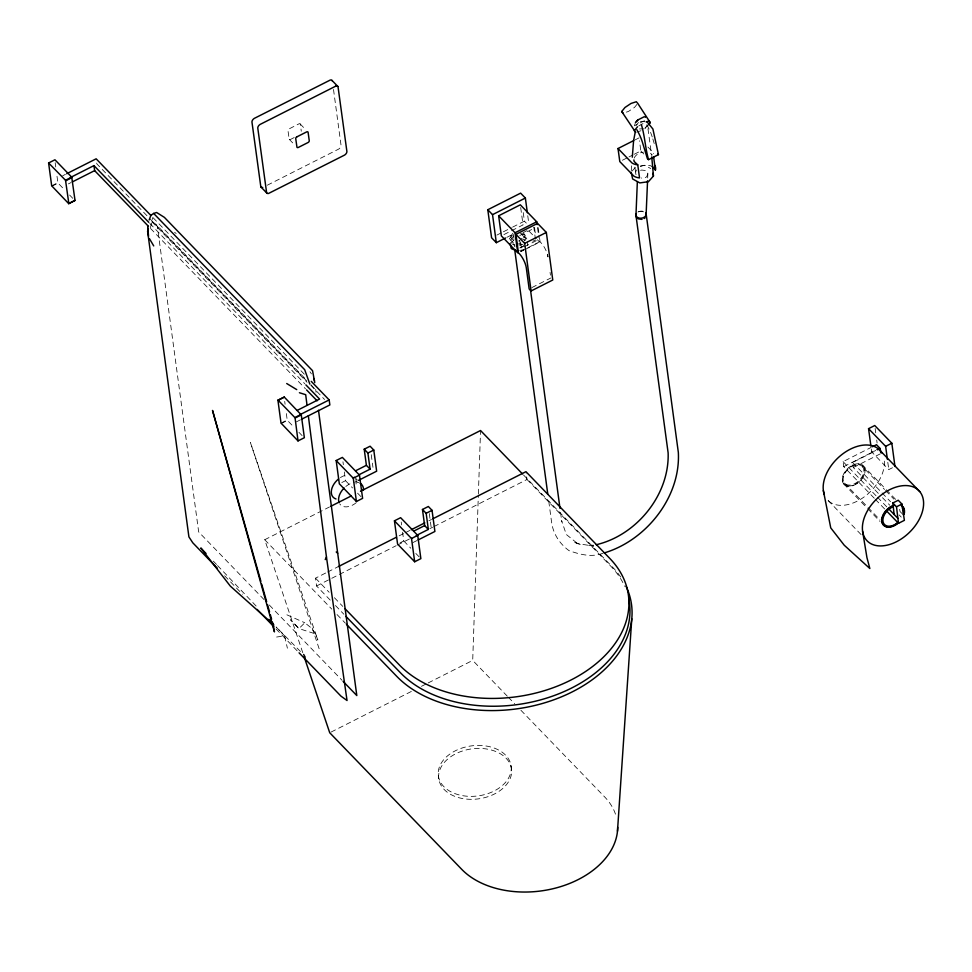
<?xml version="1.0" encoding="UTF-8"?>
<svg xmlns="http://www.w3.org/2000/svg" width="972" height="972" viewBox="0 0 972 972"><rect width="100%" height="100%" fill="white"/><g stroke="black" fill="none" stroke-linecap="round" stroke-linejoin="round"><path stroke-width="0.73" stroke-dasharray="4.86 3.65" d="M507.299 696.183L472.708 660.401L478.333 495.55M478.382 494.043L480.545 430.523M647.668 177.949L647.838 173.769A4.896 3.997 2.4 0 0 645.335 170.525L641.775 170.051A5.261 4.289 2.4 0 0 640.597 170.367M647.838 173.769L646.805 176.564A5.261 4.289 2.4 0 1 643.731 178.119L641.289 178.034M631.253 170.683L631.715 164.693M150.466 227.715L152.701 217.716M635.068 123.821L634.424 125.813L644.327 120.807L645.299 117.806M636.514 125.327L638.397 122.448M644.91 128.754L647.437 124.926L651.629 155.435M513.702 243.255L510.689 240.145L510.251 236.913L512.9 233.256M510.689 240.145L514.224 235.26M523.58 237.909L525.342 235.467L523.337 233.389M524.017 241.129L525.779 238.687L525.342 235.467M636.952 104.393L634.497 107.418L628.459 111.452L623.161 113.153M648.664 124.671L644.618 128.304M632.14 171.048L635.141 167.646M512.414 235.491L509.413 238.638L510.567 243.292M511.126 242.879L514.139 239.72M315.596 633.926L311.186 627.851L304.807 622.76L298.939 628.592L290.507 619.747L298.939 628.592L315.596 633.926L317.832 640.026L250.399 442.515L319.533 649.916M638.726 125.947L646.21 121.865M62.73 175.725L65.403 174.365M51.686 185.81L57.87 182.675L56.716 174.122M51.917 186.272L58.101 183.137L64.395 189.649M68.404 183.89L71.029 182.566M294.224 137.55L290.579 139.397A1.628 1.057 -44 0 1 289.194 139.239L287.955 130.442A1.628 1.057 -44 0 1 288.745 129.069L298.854 123.894A1.628 1.057 -44 0 1 300.324 124.185L301.284 131.232M267.324 185.202L338.693 149.081A3.475 2.248 -44 0 0 341.063 145.448L333.177 87.03M635.129 139.871L639.066 137.866M622.42 160.246L627.681 157.585M628.993 156.917L632.942 154.925M634.254 154.256L640.84 150.927L639.467 140.77M496.838 235.103L502.087 232.442M503.399 231.786L511.284 227.8M512.596 227.132L524.406 221.154L523.021 210.827M503.909 234.592L510.288 231.36M511.564 230.716L523.045 224.909L520.324 204.825M506.825 237.35L512.074 234.689M523.009 232.685L527.055 230.631M519.728 235.54L534.588 228.019L533.81 227.217L535.329 238.492M536.301 240.704L521.442 248.225L520.664 247.423L523.373 246.05M532.826 241.275L535.523 239.902M520.299 251.554L539.436 241.87L538.853 237.569M521.138 251.493L523.847 250.12M525.208 249.427L540.092 241.894L539.521 237.63M531.866 287.591L550.82 277.992M281.017 423.099L287.202 419.965L285.853 409.977M281.248 423.561L287.433 420.426L293.726 426.939M296.424 421.848L300.433 419.819M341.804 482.549L345.522 480.678L344.343 471.955M354.671 482.306L357.259 480.994M302.766 652.686L264.724 539.727L329.472 506.971M330.213 600.101L316.568 585.982L315.511 578.17L326.3 572.702M327.649 572.022L338.438 566.555M399.14 535.839L404.534 533.118M405.895 532.425L409.941 530.384M428.822 520.822L431.519 519.461M400.063 542.826L403.769 540.954L402.59 532.231M316.568 585.982L396.151 545.705M397.499 545.025L409.649 538.877M429.879 528.634L432.576 527.274M433.925 526.593L527.006 479.488L526.119 472.987M412.93 542.583L416.806 540.626M874.278 498.247L843.745 466.645L843.064 461.627L871.131 447.424M892.503 467.726L888.785 469.61L871.702 451.919L877.886 448.797M843.745 466.645L875.821 450.413M878.324 493.375L853.307 467.496L852.626 462.465L876.234 450.522M853.307 467.496L880.851 453.56M331.075 732.074L412.007 691.116M421.459 686.329L426.854 683.608M428.202 682.927L472.708 660.401M637.012 131.998L640.985 130.722M602.749 553.323C591.571 557.6 579.774 554.429 569.033 550.65C559.629 543.798 553.165 533.847 551.598 522.256L548.354 498.296M518.951 245.163L523.045 244.397M519.668 250.448L523.762 249.683M276.607 637.037L284.577 635.858L287.396 648.202M640.451 165.908L644.752 165.289L650.73 168.569M516.217 244.154L520.737 243.717M593.54 545.171L588.096 545.45L593.637 546.07L577.733 543.688L573.529 541.829L580.235 544.454L577.733 543.688L566.324 534.503L561.597 520.676L561.816 521.891L560.394 511.357M640.39 121.439L644.497 121.293L646.696 124.015M639.454 128.96L643.549 128.802M643.61 211.787L640.05 211.325A5.261 4.289 2.4 0 0 637.839 212.163M286.886 614.814L304.807 622.76M520.251 233.146L525.901 235.54L526.775 239.027M520.968 238.432L525.488 240.339M511.697 243.778L515.087 245.199M650.462 153.406L652.321 154.949M174.583 232.272L176.175 233.523M300.445 651.483L276.145 627.013L284.577 635.858M647.947 147.051L652.868 152.154A11.579 7.958 -7.7 0 1 653.621 153.685M640.84 150.927L643.792 153.989M863.379 465.989A13.304 8.627 -44 0 1 853.331 485.137A13.304 8.627 -44 0 1 843.83 473.571A13.304 8.627 -44 0 1 863.379 465.989L885.334 488.709M886.343 489.754L895.795 499.535M862.565 466.718A12.211 7.922 -44 0 1 853.343 484.299A12.211 7.922 -44 0 1 844.619 473.68A12.211 7.922 -44 0 1 862.565 466.718L884.532 489.438M885.577 490.52L893.936 499.183M852.626 462.465L881.057 491.881M882.114 492.974L890.534 501.686M901.858 513.398L900.011 511.491L899.343 507.275M882.491 497.688L889.793 505.233M899.173 514.941L901.251 517.104M843.064 461.627L876.416 496.133M877.461 497.214L886.841 506.922M875.335 499.341L884.812 509.146M844.449 483.084L880.012 519.862M843.647 483.813L866.647 507.615M867.644 508.635L880.024 521.454M861.071 534.564L827.014 499.329A36.073 23.401 -44 0 0 863.148 497.64A36.073 23.401 -44 0 0 884.192 459.78M524.406 221.154L526.302 223.11M529.193 231.275L536.362 238.699M537.394 239.756L539.436 241.87M521.77 234.531L525.779 238.687M510.251 236.913L514.273 241.068M300.141 123.918L305.961 129.944M289.304 139.373L294.151 144.391M523.507 474.98L612.591 567.15A128 87.954 -7.7 0 1 621.849 578.777M527.006 479.488L610.987 566.397A124.805 85.755 -7.7 0 1 624.68 586.31M153.09 217.716L304.916 374.815M304.686 378.205L156.042 224.398L151.037 220.826L307.067 382.275M311.016 384.742L315.463 389.76M306.654 380.939L96.823 163.831L96.313 160.064M310.87 385.301L324.575 399.48M149.834 223.426L304.831 383.794M150.514 228.444L305.512 388.824M354.124 476.693L357.246 479.913M69.632 195.068L72.779 198.324M298.963 432.358L302.11 435.614M345.522 480.678L352.557 487.956M357.575 493.156L362.605 498.357M403.769 540.954L410.804 548.232M415.834 553.433L419.855 557.588M508.344 697.264L514.638 703.764M520.919 710.277L604.754 797.028A84.807 58.271 -7.7 0 1 615.956 815.642M315.511 578.17L329.156 592.288M334.404 597.719L342.8 606.407M335.462 605.532L343.857 614.219M264.724 539.727L331.792 609.128M337.029 614.547L345.412 623.222M264.032 599.566L198.677 531.939L157.318 226.124M269.305 605.021L342.047 680.291M224.629 575.788L242.465 594.232M276.012 628.945L298.04 651.726M213.354 561.16L216.501 564.453M217.546 565.558L256.268 606.163M309.971 371.766L311.417 373.868M652.832 138.911L654.46 144.366M547.528 254.713L547.965 256.851L547.528 254.713A11.142 3.645 63.2 0 0 540.092 241.894M887.801 462.332L888.785 469.61M875.14 428.445L875.723 432.807M876.708 440.073L877.096 442.977M871.301 449.015L871.702 451.919M634.886 167.135L635.676 172.943M550.067 272.354L550.444 275.185M538.172 227.667L539.326 236.208M537.504 227.521L538.658 236.135M534.588 228.019L535.536 235.066M527.747 215.735L528.756 223.11M527.237 241.518L527.772 245.479M520.688 242.587L521.442 248.225M519.716 240.376L520.664 247.423M513.423 234.434L513.957 238.395M511.114 766.058A36.705 25.223 -7.7 0 1 459.355 794.975A36.705 25.223 -7.7 0 1 453.717 751.648A36.705 25.223 -7.7 0 1 511.114 766.058L511.515 769.034A36.705 25.223 -7.7 0 1 459.756 797.939A36.705 25.223 -7.7 0 1 454.118 754.624A36.705 25.223 -7.7 0 1 511.515 769.034M429.308 513.556L431.204 527.65M438.336 775.729L438.737 778.693M401.217 522.049L401.606 524.965M371.243 454.689L372.956 467.374M342.958 461.773L343.359 464.689M284.699 401.424L285.088 404.267M55.173 162.701L55.756 166.99M315.669 389.298L316.082 392.299M634.194 158.108A10.024 6.889 -7.7 0 1 643.403 152.191M636.028 174.668A10.024 6.889 -7.7 0 1 636.879 169.444M640.341 166.649A10.024 6.889 -7.7 0 1 652.236 166.467M646.781 124.744A22.259 7.29 63.2 0 1 652.419 137.55M523.884 245.503A5.139 3.536 -7.7 0 1 519.801 247.921M515.099 246.876A5.139 3.536 -7.7 0 1 514.103 244.324M518.538 240.971A5.139 3.536 -7.7 0 1 519.874 240.886M637.972 212.054A5.139 3.536 -7.7 0 1 644.193 211.641M356.214 502.718A14.689 9.526 -44 0 1 339.69 503.824M345.838 486.474A14.689 9.526 -44 0 1 353.492 482.61M357.149 482.355A14.689 9.526 -44 0 1 358.765 482.695M355.752 479.232A14.689 9.526 -44 0 1 355.959 484.372M340.407 477.604A14.689 9.526 -44 0 1 348.098 474.81M853.598 485.405A13.304 8.627 -44 0 0 863.634 466.256A13.304 8.627 -44 0 0 844.085 473.838A13.304 8.627 -44 0 0 853.598 485.405"/><path stroke-width="1.46" d="M148.06 234.216L148.242 228.335L148.279 231.044M647.559 180.743L646.052 216.015M642.006 219.38L638.446 218.907A4.896 3.997 2.4 0 1 635.943 215.675L637.353 181.606M635.943 215.675L636.004 214.678M617.475 831.218L631.776 618.763M632.298 157.209L633.586 140.746L635.178 132.338M149.166 219.927L150.854 215.407L153.649 213.427L304.698 369.712L309.837 384.11M325.231 559.593L326.446 556.932L308.331 415.7M635.396 122.824L637.911 119.921L644.023 116.834A5.868 1.737 -33 0 1 645.347 117.32M635.688 132.423L621.716 111.513L624.984 107.479L631.022 103.445L636.32 101.744L637.766 103.384L650.292 122.654L648.664 124.671M634.254 130.77L637.511 126.749M651.75 156.905L653.451 176.029L648.433 181.691L639.819 182.918L632.663 178.982L631.132 172.19M636.247 121.488L637.911 119.921M48.6 162.98L54.942 159.785L71.709 177.135L75.026 200.426L68.684 203.622L51.686 185.81L48.6 162.98L65.525 180.27L68.842 203.561M66.74 173.696L96.143 158.813L150.976 215.541M70.349 177.548L93.956 165.605L148.789 222.333M65.525 180.27L71.709 177.135M65.756 180.731L71.94 177.609M72.341 181.91L94.636 170.622L93.956 165.605M68.684 203.622L75.026 200.426M505.513 238.019L496.315 242.672L491.577 237.763L487.798 209.745L520.628 193.136L525.366 198.033L527.359 212.783M633.902 159.882A10.024 6.889 -7.7 0 0 634.266 161.607L637.754 164.839L639.527 177.9A11.579 7.958 -7.7 0 1 633.793 176.066L619.796 161.583L618.022 148.522L633.805 140.527M496.315 242.672L492.537 214.654L525.366 198.033M498.636 215.796L515.038 232.758L517.748 252.854L501.358 235.88L498.636 215.796L520.324 204.825L536.726 221.786L537.115 224.654M636.879 129.75A22.259 7.29 63.2 0 1 642.516 142.556L647.352 158.509A3.038 0.996 63.2 0 0 648.555 159.639L658.457 154.633L652.905 129.009L646.951 121.682M515.038 232.758L536.726 221.786M515.938 234.349L537.589 223.39L546.337 232.43L552.764 280.009L531.101 290.968L529.157 288.963L526.302 267.81A11.142 3.645 63.2 0 0 518.441 252.854L515.938 234.349L524.673 243.389L531.101 290.968M524.673 243.389L546.337 232.43M277.931 400.27L284.274 397.074L301.271 414.886L304.358 437.716L298.015 440.911L281.017 423.099L277.931 400.27L284.274 397.074M297.298 410.354L319.594 399.067L305.888 384.888M299.753 414.801L329.168 399.917L311.247 381.364M278.089 400.209L294.856 417.559L301.041 414.424M298.015 440.911L295.087 418.021L301.271 414.886M301.77 419.139L329.848 404.935L329.168 399.917M336.178 460.546L342.375 457.411L359.458 475.101L362.605 498.357L356.42 501.491L339.325 483.813L336.178 460.546L353.273 478.224L356.42 501.491M359.361 474.567L370.089 469.148L366.395 465.321L364.221 449.198L370.101 446.221L373.783 450.048L376.65 471.189L358.547 480.35M370.089 469.148L367.902 453.025L373.783 450.048M355.667 470.752L366.395 465.321M353.273 478.224L359.458 475.101M330.82 506.291L351.05 496.048M360.49 491.273L480.545 430.523L522.462 473.899M394.438 520.822L400.622 517.687L417.717 535.378L420.864 558.633L414.667 561.767L397.584 544.089L394.438 520.822L411.521 538.5L414.667 561.767M416.271 535.523L428.336 529.424L424.655 525.597L422.468 509.474L428.348 506.497L432.042 510.324L434.897 531.465L418.094 539.97M428.336 529.424L426.161 513.301L432.042 510.324M338.438 566.555L396.442 537.212M411.29 529.704L424.776 522.875M432.868 518.781L525.949 471.675L609.93 558.572A124.805 85.755 -7.7 0 1 570.734 680.133A124.805 85.755 -7.7 0 1 399.492 665.067L344.902 608.581M413.926 531.028L424.655 525.597M411.521 538.5L417.717 535.378M870.912 446.112L868.555 428.664L874.739 425.529L891.834 443.22L894.969 466.475M872.479 446.743L876.489 444.714L880.17 448.529L880.681 452.296M877.546 449.866L880.17 448.529M887.412 459.428L885.638 446.342L891.834 443.22M894.131 514.467L892.831 502.986L898.237 500.252L901.931 504.067L904.385 520.336L898.505 523.313L886.914 511.321M898.505 523.313L896.512 506.801L901.931 504.067M646.21 121.865L648.859 121.014L650.292 122.654M153.588 213.463L156.626 212.491L164.377 217.364L312.559 370.697L314.77 382.579M596.286 544.721C636.733 535.256 669.635 494.639 668.129 452.855L635.98 215.456M604.122 552.959C646.125 540.505 680.716 497.154 678.347 452.49L646.137 213.864M299.412 392.737L305.694 394.693L307.018 405.203M516.934 250.97L511.284 248.589L510.118 243.923M296.739 389.614L286.716 383.527M652.236 166.467L655.407 170.076L653.634 157.014M336.215 551.987L337.697 553.275M273.91 625.02L230.34 586.128L200.803 548.001L206.028 553.481M618.022 148.522L632.031 163.004A11.579 7.958 -7.7 0 0 637.754 164.839M868.555 428.664L885.638 446.342M880.523 451.008L919.743 491.589A36.073 23.401 -44 0 1 892.503 543.506A36.073 23.401 -44 0 1 866.72 512.147A36.073 23.401 -44 0 1 919.743 491.589M892.831 502.986L896.512 506.801M888.918 509.073L897.824 518.283M487.798 209.745L492.537 214.654M331.974 80.397L337.806 86.423M261.031 187.061L266.85 193.088M364.221 449.198L367.902 453.025M422.468 509.474L426.161 513.301M94.636 170.622L148.412 226.257M306.569 389.906L317.115 400.816M345.959 616.394L400.549 672.879A124.805 85.755 -7.7 0 0 548.463 697.519A124.805 85.755 -7.7 0 0 628.738 598.788M346.457 624.316L396.758 676.354A128 87.954 -7.7 0 0 558.329 698.103A128 87.954 -7.7 0 0 626.041 586.286M343.104 681.384L356.809 695.563L318.488 410.257M217.291 568.183L192.796 542.813L188.908 536.884L147.562 231.069M257.143 609.42L273.922 626.782M299.084 652.819L340.978 696.146L347.04 700.508L326.446 556.932M268.819 619.322L273.01 623.72M621.716 111.513L623.161 113.153M153.722 245.916L149.433 238.662M303.653 654.423L305.184 657.169M332.363 81.041L332.193 80.64A3.244 2.102 -44 0 0 330.261 80.044L254.312 118.377A3.524 2.284 -44 0 0 251.955 122.01L260.824 186.818A3.244 2.102 -44 0 0 262.756 187.414M641.326 124.525C644.873 135.837 645.201 148.023 648.555 159.639M304.212 656.975L329.727 732.754L461.773 869.381A84.807 58.271 -7.7 0 0 556.579 887.813A84.807 58.271 -7.7 0 0 617.67 827.269M313.737 378.473L314.442 380.66M260.873 581.244L212.516 410.451L274.456 631.885L272.439 622.129M261.699 584.172L266.656 601.692M267.482 604.608L269.548 611.91M270.374 614.826L271.613 619.2M652.844 173.308L653.451 176.029M862.577 531.137L866.951 557.661L869.843 568.511L844.231 545.219L830.744 527.881L823.357 490.556M530.542 290.276L559.994 508.344M514.71 249.743L547.746 493.8M147.659 225.82L148.558 236.293M645.08 217.825A5.261 4.289 2.4 0 1 644.217 218.542M645.882 214.059A4.896 3.997 2.4 0 1 646.113 215.031M654.642 165.216A11.579 7.958 -7.7 0 1 655.407 170.076M658.457 154.633A3.038 0.996 63.2 0 1 657.679 154.026M645.797 212.99A5.139 3.536 -7.7 0 1 641.022 218.214A5.139 3.536 -7.7 0 1 636.344 213.609M360.199 483.315A14.689 9.526 -44 0 1 363.479 490.058M339.021 502.439A14.689 9.526 -44 0 1 344.137 488.017M336.008 498.976A14.689 9.526 -44 0 1 338.56 478.953M824.378 494.687A36.073 23.401 -44 0 1 843.574 453.28A36.073 23.401 -44 0 1 882.017 453.171M902.854 506.837A13.304 8.627 -44 0 1 903.839 514.164M898.48 522.426A13.304 8.627 -44 0 1 881.956 522.328A13.304 8.627 -44 0 1 893.9 505.246M902.308 507.834A12.211 7.922 -44 0 1 903.219 514.565M898.286 522.146A12.211 7.922 -44 0 1 883.378 522.839A12.211 7.922 -44 0 1 892.053 507.226M901.348 505.683A13.304 8.627 -44 0 1 904.106 514.443M898.736 522.693A13.304 8.627 -44 0 1 882.212 522.596A13.304 8.627 -44 0 1 894.167 505.513M296.764 136.918L296.509 137.101A1.628 1.057 -44 0 0 295.719 138.486L296.958 147.282A1.628 1.057 -44 0 0 298.355 147.428L308.051 142.519A1.628 1.057 -44 0 0 309.254 140.685L308.088 132.228A1.628 1.057 -44 0 0 306.63 131.925L296.764 136.918M335.547 86.241L260.144 124.404A3.524 2.284 -44 0 0 257.774 128.037L266.644 192.845A3.244 2.102 -44 0 0 268.576 193.44L344.525 155.107A3.475 2.248 -44 0 0 346.895 151.474L338.013 86.666A3.244 2.102 -44 0 0 336.081 86.071L335.547 86.241"/></g></svg>
